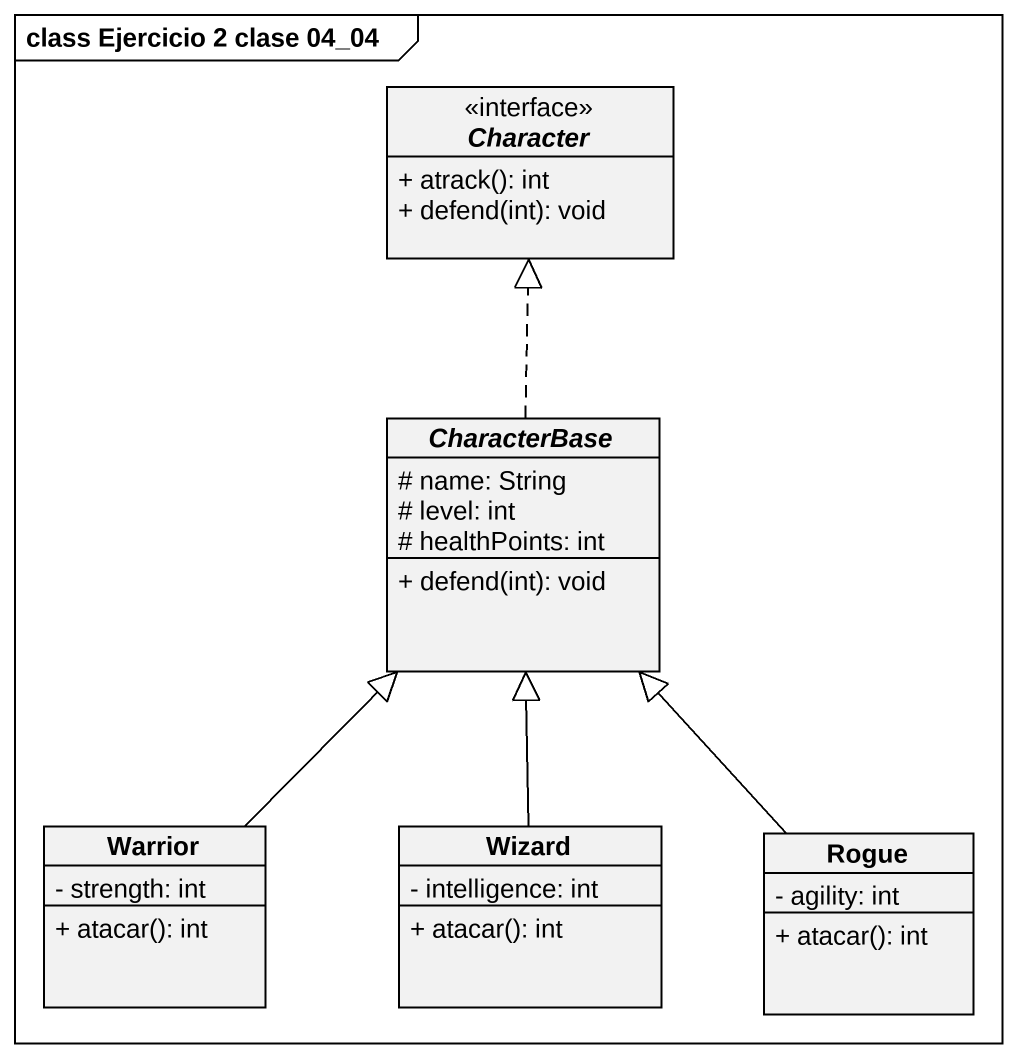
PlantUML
@startuml
mainframe class Ejercicio 2 clase 04_04
hide circle
hide empty members
skinparam classAttributeIconSize 0
interface Character <<interface>> {
  + atrack(): int
  + defend(int): void
}
abstract class CharacterBase {
  # name: String
  # level: int
  # healthPoints: int
  + defend(int): void
}
class Warrior {
  - strength: int
  + atacar(): int
}
class Wizard {
  - intelligence: int
  + atacar(): int
}
class Rogue {
  - agility: int
  + atacar(): int
}
CharacterBase .up.|> Character
Warrior -up-|> CharacterBase
Wizard -up-|> CharacterBase
Rogue -up-|> CharacterBase
@enduml
